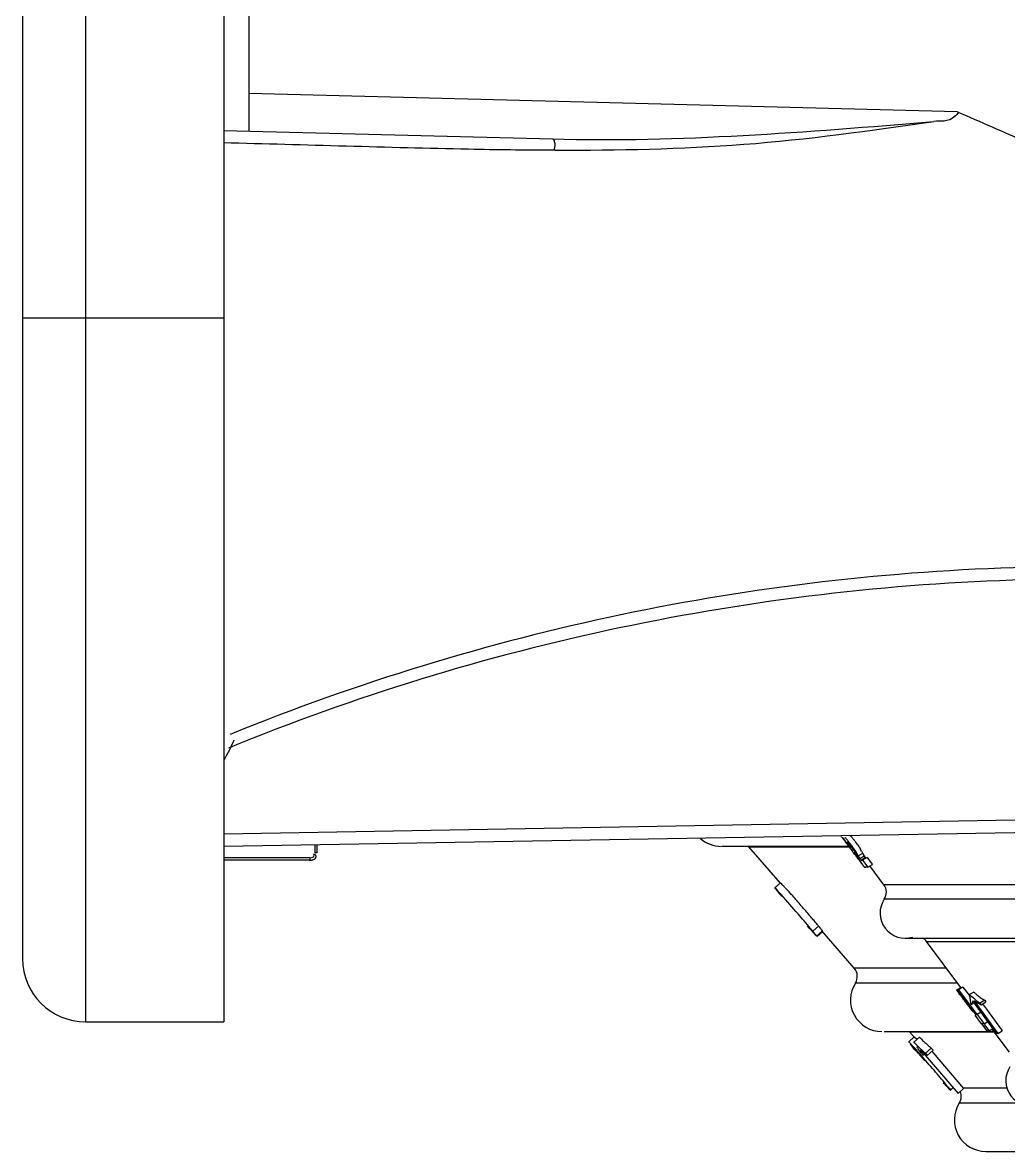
# Model space of a CAD drawing. Header units: millimetres. Extents: x 10297564 to 11610295, y -9287743 to -8409454.
# Drawn here: x 10520226 to 10521012, y -9100417 to -9099516 of the extents above; entities that cross this region are included whole.
import ezdxf

# ---------------------------------------------------------------- set-up
doc = ezdxf.new("R2010")
doc.units = ezdxf.units.MM
doc.header["$LTSCALE"] = 100
doc.layers.add('-0', color=7, linetype='Continuous')

# ---------------------------------------------------------------- blocks, each defined once
blk = doc.blocks.new('인버터 외형도')
at = {"layer": '-0', "linetype": 'Continuous'}
for p, q in [((113351.49, 43658.24), (113351.49, 35908.01)), ((113434.26, 43658.24), (113434.26, 35908.01)), ((113313.87, 43620.62), (113313.87, 35945.63)), ((113449.31, 36540.07), (113449.31, 36441.23)), ((113873.46, 36452.69), (113449.31, 36463.79)), ((113434.26, 36441.62), (113630.96, 36436.47)), ((113632.54, 36429.74), (113630.86, 36429.74)), ((113313.87, 36329.38), (113434.26, 36329.38)), ((113434.26, 36020.53), (114773.2, 36043.9)), ((113434.26, 36013.02), (115014.53, 36040.61)), ((113488.87, 36013.98), (113488.87, 36009.13)), ((113490.15, 36009.13), (113488.87, 36009.13)), ((113490.15, 36009.13), (113490.15, 36014)), ((113810.83, 36012.97), (113732.35, 36012.97)), ((113767.43, 35991.03), (113748.63, 36012.72)), ((113748.63, 36012.72), (113809.2, 36012.72)), ((113808.26, 36013.28), (113808.83, 36013.03)), ((113809.37, 36012.54), (113808.86, 36012.23)), ((113809.15, 36012.9), (113809.24, 36012.86)), ((113809.24, 36012.86), (113809.72, 36013.15)), ((113810.96, 36011.08), (113810.15, 36010.59)), ((113814.08, 36007.29), (113816.68, 36008.85)), ((113485.89, 36006.12), (113434.26, 36006.12)), ((113485.68, 36004.62), (113434.26, 36004.62)), ((113814.92, 36005.79), (113817.51, 36007.35)), ((113815.58, 36004.7), (113818.16, 36006.25)), ((113815.58, 36004.7), (113816.63, 36004.7)), ((113819.38, 36006.35), (113816.63, 36004.7)), ((113816.63, 36004.7), (113819.74, 36000.53)), ((113817.5, 36007.34), (113817.92, 36006.63)), ((113817.92, 36006.63), (113818.16, 36006.25)), ((113818.16, 36006.25), (113818.22, 36006.25)), ((113819.38, 36006.35), (113821.58, 36003.41)), ((113819.74, 36000.53), (113822.49, 36002.18)), ((113829.37, 35990.04), (113820.87, 36001.38)), ((113821.58, 36003.41), (113822.49, 36002.18)), ((113819.74, 36000.53), (113817.72, 36000.53)), ((113767.46, 35991.17), (113764.11, 35988.15)), ((113764.16, 35988.13), (113764.11, 35988.15)), ((114155.89, 35990.04), (113829.37, 35990.04)), ((113774.39, 35983.75), (113774.79, 35983.29)), ((114155.64, 35981.36), (113829.61, 35981.36)), ((113786.88, 35962.16), (113790.29, 35965.23)), ((113789.14, 35959.28), (113792.49, 35962.3)), ((113789.48, 35959.28), (113792.55, 35962.04)), ((113811.66, 35940), (113792.45, 35962.15)), ((113789.09, 35959.29), (113789.13, 35959.28)), ((113842.14, 35957.97), (114143.12, 35957.97)), ((113875.47, 35928.57), (113854.91, 35955.99)), ((113854.91, 35955.99), (114130.35, 35955.99)), ((113866.9, 35940), (113811.66, 35940)), ((113873.63, 35931.03), (113812.32, 35931.03)), ((113873.09, 35927.15), (113875.67, 35928.7)), ((113873.42, 35926.34), (113873.91, 35926.63)), ((113878.71, 35919.67), (113873.92, 35926.68)), ((113876.68, 35928.75), (113874.02, 35927.15)), ((113874.02, 35927.15), (113885.07, 35912.34)), ((113876.68, 35928.75), (113880.37, 35923.82)), ((113878.91, 35920.02), (113884.16, 35912.34)), ((113880.29, 35924.2), (113880.65, 35924.2)), ((113883.23, 35925.76), (113880.65, 35924.2)), ((113896.71, 35900.95), (113882.69, 35920.58)), ((113883.1, 35925.75), (113883.23, 35925.76)), ((113883.47, 35920.58), (113897.48, 35900.95)), ((113889.74, 35920.82), (113886.9, 35919.11)), ((113887.57, 35918.16), (113890.42, 35919.87)), ((113889.74, 35920.82), (113890.42, 35919.87)), ((113882.03, 35918.19), (113881.36, 35919.13)), ((113883.58, 35919.12), (113882.88, 35918.7)), ((113887.6, 35913.72), (113885.3, 35912.34)), ((113886.9, 35919.11), (113887.57, 35918.16)), ((113888.49, 35918.72), (113890.72, 35915.59)), ((113890.72, 35915.59), (113899.67, 35903.07)), ((113351.49, 35908.01), (113434.26, 35908.01)), ((113887.87, 35906.78), (113884.06, 35911.89)), ((113884.16, 35912.34), (113884.64, 35912.34)), ((113885.07, 35912.34), (113885.3, 35912.34)), ((113885.3, 35912.34), (113889.44, 35906.78)), ((113887.85, 35906.77), (113890.96, 35902.61)), ((113888.78, 35906.78), (113887.87, 35906.78)), ((113889.44, 35906.78), (113889.22, 35906.78)), ((113889.44, 35906.78), (113891.62, 35908.09)), ((113889.49, 35906.42), (113892.32, 35902.61)), ((113829.64, 35902.11), (113895.88, 35902.11)), ((113847.62, 35898.49), (113844.71, 35901.85)), ((113844.71, 35901.85), (113896.07, 35901.85)), ((113890.96, 35902.61), (113891.65, 35903.02)), ((113892.32, 35902.61), (113894.57, 35903.96)), ((113904.61, 35889.72), (113894.19, 35903.61)), ((113897.48, 35900.95), (113896.71, 35900.95)), ((113897.48, 35900.95), (113900.07, 35902.51)), ((113899.67, 35903.07), (113900.07, 35902.51)), ((113844.21, 35895.91), (113847.57, 35898.93)), ((113846.31, 35892.96), (113847.79, 35891.24)), ((113847.1, 35895.81), (113847.27, 35895.81)), ((113850.62, 35898.83), (113847.27, 35895.81)), ((113850.46, 35898.83), (113850.56, 35898.83)), ((113850.56, 35898.83), (113850.62, 35898.83)), ((113851.48, 35891.02), (113873.76, 35865.06)), ((113853.41, 35888.47), (113852.72, 35887.85)), ((113857.71, 35892.16), (113854.28, 35889.07)), ((113854.28, 35889.07), (113855.35, 35887.82)), ((113855.35, 35887.82), (113858.78, 35890.9)), ((113857.71, 35892.16), (113858.78, 35890.9)), ((113858.08, 35890.27), (113862.22, 35885.44)), ((113862.22, 35885.44), (113877.11, 35868.08)), ((113869.23, 35867.04), (113870.74, 35868.41)), ((113873.76, 35865.06), (113877.11, 35868.08)), ((113903.2, 35868.23), (113876.99, 35868.23)), ((113911.03, 35859.26), (113874.52, 35859.26)), ((113890.39, 35830.34), (113950.3, 35830.34))]:
    blk.add_line(p, q, dxfattribs=at)
for points in [[(113485.89, 36006.12), (113485.85, 36005.21), (113485.77, 36004.77), (113485.68, 36004.62)], [(113882.88, 35925.76), (113882.98, 35925.77), (113883, 35925.74), (113883.1, 35925.75)]]:
    blk.add_lwpolyline(points, dxfattribs=at)
for centre, radius, start, end in [((120698.68, 52075.37), 17048.51, 246.400493, 246.551728), ((113950.17, 34826.05), 1354.41, 91.5, 112.20951), ((113343.97, 36118.7), 105.34, 329.20421, 336.53566), ((113997.96, 36157.73), 238.59, 216.32217, 216.64089), ((114045.62, 36193.13), 297.95, 216.63399, 216.90271), ((113933.23, 36104.09), 154.48, 215.41548, 216.00674), ((114024.25, 36177.05), 271.21, 216.89744, 217.18), ((113752.12, 35970.56), 72.11, 36.43053, 39.08354), ((113773.25, 35986.01), 49.1, 37.95176, 39.17434), ((113772.35, 35985.3), 50.25, 37.17759, 37.95877), ((113772.19, 35985.18), 50.46, 36.72121, 37.17481), ((113770.44, 35983.88), 52.64, 35.24085, 36.71709), ((113742.94, 36007.79), 7.52, 40.91438, 43.94452), ((113954.33, 36123.99), 183.44, 217.17278, 217.53278), ((113929.12, 36104.61), 151.64, 217.53093, 217.67195), ((113784.07, 35994.84), 31.43, 35.41094, 37.30615), ((113913.42, 36092.49), 131.81, 217.67115, 217.84936), ((113877.4, 36064.41), 86.13, 217.80334, 218.66814), ((113783.93, 35994.73), 31.61, 34.24392, 35.42449), ((113785.82, 35996.01), 29.33, 32.98426, 34.24879), ((113820.75, 36017.46), 12.63, 212.93212, 213.51377), ((113825.27, 36020.47), 18.06, 213.55731, 214.66888), ((113771.8, 35987.56), 45.7, 30.50514, 31.39414), ((113750.25, 35974.84), 70.73, 29.93555, 30.51956), ((113723.67, 35959.52), 101.41, 29.51891, 29.94149), ((113911.73, 36066.02), 114.72, 209.52908, 209.80535), ((113907.39, 36063.54), 109.72, 209.80584, 210.01637), ((114114.58, 36232.18), 376.57, 216.60916, 216.88048), ((113897.33, 36057.7), 98.09, 210.00158, 211.00451), ((113782.14, 35991.77), 38.52, 28.3906, 30.54761), ((113949.78, 36079.19), 150.54, 207.85776, 208.08186), ((113854.77, 36028.52), 42.87, 208.09446, 208.84834), ((113843.56, 36022.35), 30.07, 208.86518, 209.93704), ((113485.53, 36011.1), 6.49, 277.04173, 286.07139), ((113882.61, 36048.86), 80.92, 211.00619, 211.97235), ((114152.87, 36260.9), 424.44, 216.87895, 217.13904), ((113873.67, 36043.29), 70.39, 211.98557, 212.39414), ((113869.87, 36040.88), 65.88, 212.39596, 212.64202), ((113865.16, 36037.86), 60.29, 212.63621, 213.28099), ((114099.05, 36220.08), 356.89, 217.13174, 217.4291), ((113893.04, 36056.36), 93.74, 213.38171, 214.45069), ((113979.45, 36128.49), 206.25, 217.41779, 217.85023), ((113904.51, 36064.22), 107.65, 214.44811, 215.3236), ((113917.9, 36073.71), 124.07, 215.32394, 216.14597), ((113819.24, 36001.7), 1.92, 218.59609, 232.18739), ((113662.06, 35888.72), 147.07, 42.79139, 43.04734), ((113618.71, 35848.68), 206.08, 42.14395, 42.77273), ((113823.35, 35985.53), 7.52, 326.34112, 36.8699), ((113877.97, 36078.58), 145.48, 219.2129, 219.90327), ((114034.87, 36209.82), 350.03, 219.90885, 220.33722), ((113556.51, 35792.25), 290.07, 41.9889, 42.16442), ((113515.87, 35755.67), 344.74, 41.84563, 41.98956), ((113433.15, 35681.69), 455.73, 41.51454, 41.83638), ((113234.42, 35506), 720.98, 41.15946, 41.45253), ((112931.74, 35241.28), 1123.09, 40.74423, 41.16444), ((113842.14, 35973.02), 15.05, 146.34112, 287.39868), ((113156.74, 35434.82), 826.3, 40.50082, 40.75946), ((113189.58, 35458.59), 781.26, 40.29344, 40.72465), ((113376, 35622.07), 537.97, 40.15941, 40.50264), ((113511.06, 35736.01), 361.27, 39.72853, 40.16295), ((113632.68, 35837.03), 203.17, 39.12508, 39.74035), ((113545.1, 35760.13), 315.08, 39.88323, 40.27898), ((113848.89, 35951.48), 7.52, 36.8699, 60.72851), ((113351.49, 35945.63), 37.62, 180, 270), ((113805.97, 35935.07), 7.52, 327.51593, 40.91438), ((113828.19, 35920.92), 18.81, 147.51593, 269.84668), ((114056.86, 36054.5), 223.82, 215.91787, 216.39775), ((114104.12, 36089.28), 282.5, 216.38889, 216.82058), ((114086.62, 36076.14), 260.61, 216.81325, 217.33825), ((113900.63, 35944.11), 28.2, 224.88962, 226.15269), ((113868.75, 35919.26), 12.59, 8.53474, 13.15288), ((113867.85, 35919.11), 13.5, 7.58495, 8.57519), ((113867.16, 35919.02), 14.2, 4.96037, 7.57073), ((113866.14, 35918.93), 15.22, 2.98088, 4.96641), ((113865.08, 35918.88), 16.28, 0.8744, 2.97863), ((113895.15, 35936.28), 19.56, 233.32974, 237.60414), ((113925.35, 35974.06), 67.07, 232.67204, 235.01547), ((113906.48, 35949.84), 33.5, 231.24767, 235.7685), ((113907.99, 35952.03), 36.16, 235.73981, 239.04316), ((113908.73, 35953.24), 37.58, 239.03034, 239.64585), ((114072.04, 36065.05), 242.29, 217.34379, 217.46045), ((114063.23, 36058.28), 231.19, 217.45762, 217.98778), ((114059.66, 36055.51), 226.66, 217.99252, 218.69116), ((113900.3, 35944.96), 29.67, 241.55099, 242.62676), ((113902, 35948.25), 33.37, 242.64156, 244.3886), ((113839.03, 35896.92), 7.52, 40.91438, 44.02271), ((113885.68, 35926.4), 51.56, 218.06089, 218.37577), ((114056.3, 36066.12), 272.1, 219.50944, 220.24996), ((113787.86, 35850.94), 74.32, 34.12723, 34.59338), ((113784.14, 35848.42), 78.82, 33.39491, 34.12455), ((113918.4, 35963.88), 93.95, 223.82384, 226.09693), ((113922.61, 35968.21), 99.99, 226.07705, 227.91703), ((113922.65, 35968.23), 100.02, 227.91179, 229.51443), ((113637.99, 35703.34), 282.3, 41.84986, 41.98016), ((113553.42, 35627.71), 395.75, 41.51812, 41.83803), ((113360.28, 35456.74), 653.69, 41.21377, 41.51696), ((113777.89, 35844.31), 86.29, 32.32596, 33.38949), ((114278.65, 36253.85), 562.87, 220.46195, 220.67219), ((113769.78, 35839.18), 95.89, 31.36584, 32.32718), ((113882.44, 35924.48), 45.58, 227.22666, 231.2811), ((114854.13, 36748.15), 1321.49, 220.66533, 220.80432), ((113964.99, 36012.15), 165.54, 226.90338, 228.02851), ((113031.07, 35168.29), 1091.39, 41.01136, 41.21798), ((113885.18, 35927.93), 49.99, 232.37081, 233.3698), ((112786.53, 34954.43), 1416.25, 40.57391, 41.04825), ((113917.38, 35872.69), 15.05, 146.34112, 287.39868), ((113453.77, 35525.64), 537.92, 40.03742, 40.5866), ((113868.17, 35863.3), 7.52, 327.51593, 22.4175), ((113890.39, 35849.15), 18.81, 147.51593, 269.99771)]:
    blk.add_arc(centre, radius, start, end, dxfattribs=at)
for points in [[(113630.96, 36436.47), (113707.09, 36434.48), (113783.28, 36440.66), (113859.18, 36446.91)], [(113913.87, 36172.48), (113751.54, 36168.23), (113587.41, 36133.58), (113437.21, 36071.86)], [(113719.58, 36017.74), (113722.91, 36014.79), (113727.6, 36012.98), (113732.05, 36012.98)], [(113813.43, 36014.25), (113814.09, 36013.31), (113814.73, 36012.34), (113815.32, 36011.35)], [(113485.89, 36006.12), (113486.88, 36006.12), (113488.47, 36006.63), (113488.47, 36007.62)], [(113814.08, 36007.29), (113812.91, 36009.4), (113811.57, 36011.44), (113810.13, 36013.39)], [(113812.29, 36007.61), (113811.66, 36008.47), (113811.02, 36009.32), (113810.41, 36010.2)], [(113783.52, 35965.38), (113784.62, 35964.13), (113785.73, 35962.88), (113786.84, 35961.64)], [(113884.68, 35920.73), (113883.44, 35921.68), (113882.22, 35922.68), (113881.09, 35923.77)], [(113851.88, 35891.26), (113850.31, 35892.74), (113848.76, 35894.25), (113847.27, 35895.81)], [(113864.94, 35871.5), (113865.83, 35870.5), (113866.72, 35869.51), (113867.64, 35868.54)]]:
    blk.add_open_spline(points, degree=3, dxfattribs=at)
for points, knots in [([(113632.54, 36429.74), (113670.22, 36429.8), (113746.18, 36430.97), (113821.4, 36441.49), (113859.18, 36446.91)], [0, 0, 0, 0, 0.496814, 1, 1, 1, 1]), ([(113873.46, 36452.69), (113874.26, 36452.34), (113868, 36445.47), (113863.64, 36447.55), (113859.18, 36446.91)], [0, 0, 0, 0, 0.162659, 1, 1, 1, 1]), ([(113630.86, 36429.74), (113614.17, 36429.73), (113548.61, 36430.66), (113483.08, 36432.96), (113434.21, 36434.12)], [0, 0, 0, 0, 0.254471, 1, 1, 1, 1]), ([(113630.96, 36436.47), (113631.6, 36436.45), (113632.68, 36433.84), (113632.42, 36431.93), (113632.11, 36430.46)], [0, 0, 0, 0, 0.298944, 1, 1, 1, 1]), ([(113804.01, 36018.86), (113804, 36018.88), (113804, 36018.9), (113803.99, 36018.93), (113803.99, 36018.94)], [0, 0, 0, 0, 0.715067, 1, 1, 1, 1]), ([(113804.53, 36018.07), (113804.41, 36018.24), (113804.24, 36018.5), (113804.06, 36018.76), (113804.01, 36018.86)], [0, 0, 0, 0, 0.639892, 1, 1, 1, 1]), ([(113805.73, 36016.4), (113805.51, 36016.71), (113805.1, 36017.27), (113804.7, 36017.82), (113804.53, 36018.07)], [0, 0, 0, 0, 0.55307, 1, 1, 1, 1]), ([(113804.95, 36018.31), (113805.1, 36017.98), (113805.55, 36017.17), (113806.07, 36016.39), (113806.38, 36015.93)], [0, 0, 0, 0, 0.392412, 1, 1, 1, 1]), ([(113806.74, 36017.6), (113806.62, 36017.73), (113806.38, 36017.98), (113806.14, 36018.22), (113806.02, 36018.33)], [0, 0, 0, 0, 0.540074, 1, 1, 1, 1]), ([(113806.38, 36015.93), (113806.53, 36015.71), (113806.84, 36015.26), (113807.16, 36014.81), (113807.33, 36014.57)], [0, 0, 0, 0, 0.469811, 1, 1, 1, 1]), ([(113808.09, 36016.03), (113807.85, 36016.31), (113807.41, 36016.84), (113806.96, 36017.36), (113806.74, 36017.6)], [0, 0, 0, 0, 0.538085, 1, 1, 1, 1]), ([(113807.47, 36015.56), (113807.46, 36015.58), (113807.46, 36015.61), (113807.48, 36015.64), (113807.49, 36015.64)], [0, 0, 0, 0, 0.617382, 1, 1, 1, 1]), ([(113807.49, 36015.64), (113807.54, 36015.63), (113807.67, 36015.53), (113807.77, 36015.43), (113807.84, 36015.36)], [0, 0, 0, 0, 0.337389, 1, 1, 1, 1]), ([(113809.24, 36012.86), (113808.93, 36013.29), (113808.42, 36014.01), (113807.92, 36014.73), (113807.74, 36015.02)], [0, 0, 0, 0, 0.610734, 1, 1, 1, 1]), ([(113807.84, 36015.36), (113807.89, 36015.32), (113807.99, 36015.21), (113808.09, 36015.1), (113808.14, 36015.04)], [0, 0, 0, 0, 0.457966, 1, 1, 1, 1]), ([(113808.14, 36015.04), (113808.3, 36014.86), (113808.62, 36014.49), (113808.92, 36014.1), (113809.08, 36013.89)], [0, 0, 0, 0, 0.476093, 1, 1, 1, 1]), ([(113808.98, 36019.61), (113809.19, 36019.41), (113809.65, 36018.95), (113810.08, 36018.47), (113810.32, 36018.21)], [0, 0, 0, 0, 0.449016, 1, 1, 1, 1]), ([(113810.32, 36018.21), (113810.48, 36018.02), (113810.82, 36017.63), (113811.15, 36017.23), (113811.32, 36017.03)], [0, 0, 0, 0, 0.484046, 1, 1, 1, 1]), ([(113488.47, 36007.62), (113488.47, 36007.77), (113488.39, 36008.1), (113488.21, 36008.37), (113488.1, 36008.52)], [0, 0, 0, 0, 0.438327, 1, 1, 1, 1]), ([(113489.55, 36006.88), (113489.55, 36007.09), (113489.44, 36007.58), (113489.17, 36008), (113489, 36008.22)], [0, 0, 0, 0, 0.438634, 1, 1, 1, 1]), ([(113810.42, 36011.98), (113810.49, 36011.89), (113810.62, 36011.68), (113810.75, 36011.47), (113810.81, 36011.36)], [0, 0, 0, 0, 0.471091, 1, 1, 1, 1]), ([(113816.03, 36010.09), (113816.14, 36009.87), (113816.36, 36009.46), (113816.58, 36009.05), (113816.68, 36008.85)], [0, 0, 0, 0, 0.518016, 1, 1, 1, 1]), ([(113485.68, 36004.62), (113485.78, 36004.62), (113486, 36004.63), (113486.22, 36004.65), (113486.33, 36004.66)], [0, 0, 0, 0, 0.484731, 1, 1, 1, 1]), ([(113487.33, 36004.87), (113487.44, 36004.9), (113487.66, 36004.97), (113487.87, 36005.05), (113487.97, 36005.09)], [0, 0, 0, 0, 0.50222, 1, 1, 1, 1]), ([(113487.97, 36005.09), (113488.38, 36005.26), (113489.13, 36005.67), (113489.55, 36006.49), (113489.55, 36006.88)], [0, 0, 0, 0, 0.536266, 1, 1, 1, 1]), ([(113814.92, 36005.79), (113814.81, 36005.99), (113814.53, 36006.48), (113814.25, 36006.98), (113814.08, 36007.29)], [0, 0, 0, 0, 0.391899, 1, 1, 1, 1]), ([(113815.58, 36004.7), (113815.45, 36004.9), (113815.23, 36005.26), (113815.02, 36005.63), (113814.92, 36005.79)], [0, 0, 0, 0, 0.557945, 1, 1, 1, 1]), ([(113817.74, 36000.5), (113817.58, 36000.69), (113817.19, 36001.17), (113816.82, 36001.65), (113816.59, 36001.94)], [0, 0, 0, 0, 0.406211, 1, 1, 1, 1]), ([(113818.22, 36006.25), (113818.28, 36006.25), (113818.39, 36006.25), (113818.51, 36006.25), (113818.56, 36006.25)], [0, 0, 0, 0, 0.489677, 1, 1, 1, 1]), ([(113764.11, 35988.15), (113763.99, 35988.04), (113764.82, 35987.41), (113764.95, 35986.97), (113765.26, 35986.6)], [0, 0, 0, 0, 0.255199, 1, 1, 1, 1]), ([(113768.11, 35983.87), (113767.59, 35984.46), (113766.26, 35985.86), (113765.11, 35987.48), (113764.16, 35988.13)], [0, 0, 0, 0, 0.406741, 1, 1, 1, 1]), ([(113767.46, 35991.17), (113767.67, 35991.27), (113768.34, 35990.02), (113769.03, 35989.66), (113769.54, 35989.11)], [0, 0, 0, 0, 0.23738, 1, 1, 1, 1]), ([(113781.66, 35968.3), (113780.44, 35969.72), (113775.94, 35974.92), (113771.44, 35980.12), (113768.11, 35983.87)], [0, 0, 0, 0, 0.271769, 1, 1, 1, 1]), ([(113786.84, 35961.64), (113787.05, 35961.42), (113787.42, 35961.01), (113787.79, 35960.61), (113787.96, 35960.43)], [0, 0, 0, 0, 0.548055, 1, 1, 1, 1]), ([(113789.14, 35959.28), (113789.37, 35959.48), (113787.69, 35960.63), (113787.46, 35961.46), (113786.88, 35962.16)], [0, 0, 0, 0, 0.253727, 1, 1, 1, 1]), ([(113787.96, 35960.43), (113788.2, 35960.16), (113788.58, 35959.78), (113788.95, 35959.39), (113789.09, 35959.29)], [0, 0, 0, 0, 0.675858, 1, 1, 1, 1]), ([(113790.29, 35965.23), (113790.54, 35964.91), (113791.26, 35964.01), (113791.99, 35963.12), (113792.39, 35962.5)], [0, 0, 0, 0, 0.35649, 1, 1, 1, 1]), ([(113792.39, 35962.5), (113792.42, 35962.46), (113792.45, 35962.4), (113792.51, 35962.31), (113792.49, 35962.3)], [0, 0, 0, 0, 0.740387, 1, 1, 1, 1]), ([(113789.48, 35959.28), (113789.46, 35959.27), (113789.4, 35959.29), (113789.36, 35959.31), (113789.33, 35959.34)], [0, 0, 0, 0, 0.319912, 1, 1, 1, 1]), ([(113873.05, 35927.06), (113873.05, 35927.08), (113873.04, 35927.12), (113873.07, 35927.15), (113873.09, 35927.15)], [0, 0, 0, 0, 0.60758, 1, 1, 1, 1]), ([(113873.42, 35926.34), (113873.33, 35926.49), (113873.2, 35926.72), (113873.07, 35926.97), (113873.05, 35927.06)], [0, 0, 0, 0, 0.637272, 1, 1, 1, 1]), ([(113873.94, 35925.56), (113873.84, 35925.7), (113873.67, 35925.96), (113873.5, 35926.22), (113873.42, 35926.34)], [0, 0, 0, 0, 0.544926, 1, 1, 1, 1]), ([(113875.6, 35923.2), (113875.29, 35923.64), (113874.73, 35924.42), (113874.18, 35925.21), (113873.94, 35925.56)], [0, 0, 0, 0, 0.554695, 1, 1, 1, 1]), ([(113880.29, 35924.2), (113880.45, 35923.88), (113880.72, 35923.19), (113880.92, 35922.48), (113881.01, 35922.12)], [0, 0, 0, 0, 0.492112, 1, 1, 1, 1]), ([(113882.03, 35918.19), (113882.24, 35918.52), (113882.57, 35919.31), (113882.68, 35920.14), (113882.69, 35920.58)], [0, 0, 0, 0, 0.473162, 1, 1, 1, 1]), ([(113883.23, 35925.75), (113883.6, 35925.38), (113884.35, 35924.68), (113885.13, 35924.02), (113885.51, 35923.72)], [0, 0, 0, 0, 0.518812, 1, 1, 1, 1]), ([(113884.67, 35919.76), (113884.91, 35919.6), (113885.4, 35919.3), (113885.91, 35919.02), (113886.17, 35918.88)], [0, 0, 0, 0, 0.489461, 1, 1, 1, 1]), ([(113844.55, 35895.66), (113844.48, 35895.72), (113844.37, 35895.81), (113844.26, 35895.91), (113844.21, 35895.91)], [0, 0, 0, 0, 0.678782, 1, 1, 1, 1]), ([(113847.84, 35892.17), (113847.46, 35892.59), (113846.38, 35893.77), (113845.31, 35894.97), (113844.55, 35895.66)], [0, 0, 0, 0, 0.356827, 1, 1, 1, 1]), ([(113845.26, 35894.39), (113845.42, 35894.17), (113845.79, 35893.72), (113846.17, 35893.26), (113846.37, 35893.01)], [0, 0, 0, 0, 0.458767, 1, 1, 1, 1]), ([(113847.57, 35898.93), (113847.74, 35898.92), (113848.2, 35898.32), (113848.69, 35897.94), (113849.03, 35897.6)], [0, 0, 0, 0, 0.269214, 1, 1, 1, 1]), ([(113849.01, 35890.23), (113848.91, 35890.34), (113848.75, 35890.54), (113848.58, 35890.74), (113848.51, 35890.84)], [0, 0, 0, 0, 0.555032, 1, 1, 1, 1]), ([(113850.4, 35888.58), (113850.14, 35888.89), (113849.67, 35889.43), (113849.21, 35889.98), (113849.01, 35890.23)], [0, 0, 0, 0, 0.558576, 1, 1, 1, 1]), ([(113851.79, 35889.84), (113851.69, 35890.04), (113851.47, 35890.43), (113851.24, 35890.82), (113851.12, 35891.02)], [0, 0, 0, 0, 0.483533, 1, 1, 1, 1]), ([(113852.72, 35887.85), (113852.6, 35888.17), (113852.31, 35888.84), (113851.98, 35889.49), (113851.79, 35889.84)], [0, 0, 0, 0, 0.459496, 1, 1, 1, 1]), ([(113869.23, 35867.04), (113869.59, 35867.37), (113866.93, 35869.22), (113866.55, 35870.55), (113865.61, 35871.67)], [0, 0, 0, 0, 0.251082, 1, 1, 1, 1]), ([(113867.64, 35868.54), (113867.77, 35868.39), (113868.03, 35868.13), (113868.28, 35867.87), (113868.4, 35867.75)], [0, 0, 0, 0, 0.545151, 1, 1, 1, 1]), ([(113868.4, 35867.75), (113868.48, 35867.66), (113868.64, 35867.51), (113868.79, 35867.36), (113868.86, 35867.3)], [0, 0, 0, 0, 0.553936, 1, 1, 1, 1]), ([(113868.86, 35867.3), (113868.94, 35867.22), (113869.04, 35867.16), (113869.2, 35867.01), (113869.23, 35867.04)], [0, 0, 0, 0, 0.731518, 1, 1, 1, 1])]:
    blk.add_open_spline(points, degree=3, knots=knots, dxfattribs=at)

msp = doc.modelspace()

# ---------------------------------------------------------------- block references
at = {"xscale": 1.333333333333333, "yscale": 1.333333333333333, "zscale": 1.333333333333333}
msp.add_blockref('인버터 외형도', (10369140.57, -9148190.99), dxfattribs=at)

doc.saveas('drawing.dxf')
